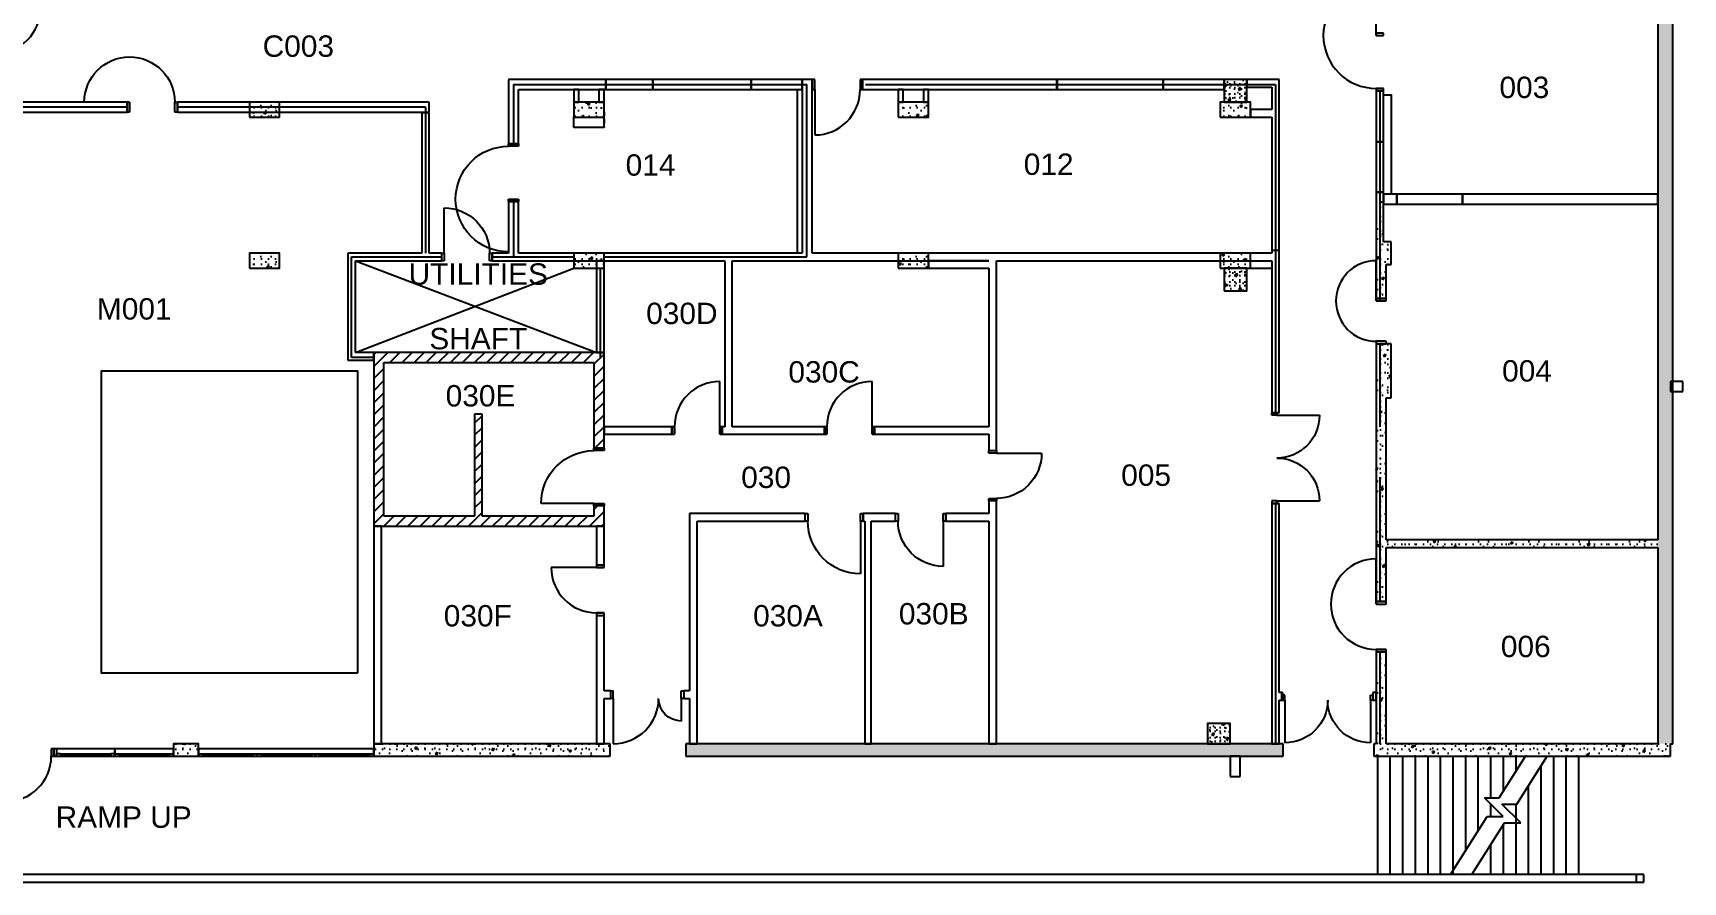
# Model space of a CAD drawing. Header units: inches. Extents: x -627 to 1539, y -487 to 1276.
# Drawn here: x 210 to 1522, y -487 to 188 of the extents above; entities that cross this region are included whole.
import ezdxf

# ---------------------------------------------------------------- set-up
doc = ezdxf.new("R2010")
doc.units = ezdxf.units.IN
doc.header["$MEASUREMENT"] = 0
doc.linetypes.add('HIDDEN', pattern=[5.76, 2.88, -2.88])
for name, color, linetype in [('_EWA 95% DWG', 7, 'Continuous'), ('A-CASEWORK-EXST', 7, 'Continuous'), ('A-DOOR', 4, 'Continuous'), ('A-DOOR-RPLC', 7, 'Continuous'), ('A-GLAZ', 3, 'Continuous'), ('A-PFLR-NOTE', 3, 'Continuous'), ('A-PFLR-STRS', 4, 'Continuous'), ('A-WALL', 5, 'Continuous'), ('A-WALL-JAMB', 6, 'Continuous'), ('A-WALL-PATT', 1, 'Continuous'), ('M-EXIST', 7, 'Continuous'), ('S-COLS', 6, 'Continuous')]:
    doc.layers.add(name, color=color, linetype=linetype)
doc.styles.add('Arial', font='arial.ttf')
doc.linetypes.add('1 HR RATED', pattern='A,0,[1,BI-01.Shx,S=0.091429,R=0,X=0,Y=0],-14.4,0', length=14.4)
doc.linetypes.add('2 HR RATED', pattern='A,0,[2,BI-01.Shx,S=0.091429,R=0,X=0,Y=0],-14.4,0', length=14.4)
pattern_1 = [(45, (0, 0), (-20.8303, 20.8303), [1.84252, -15.16535]), (45, (-4.402, 16.428), (-20.8303, 20.8303), [1.84252, -15.16535]), (105, (0, 0), (28.45473, 7.6244), [1.84252, -15.16535]), (105, (12.026, 12.026), (28.45473, 7.6244), [1.84252, -15.16535]), (165, (1.303, 1.303), (7.6244, 28.45473), [1.84252, -15.16535]), (165, (13.33, 13.33), (7.6244, 28.45473), [1.84252, -15.16535]), (45, (-2.0044, 2.0044), (-4.008794, 4.008794), [0, -5.669291, 0, -8.503937]), (90, (-3e-16, 4.009), (-5.669291, 0), [0, -4.251969, 0, -7.086614])]
pattern_2 = [(45, (0, 0), (-4.81055, 4.81055), [])]
pattern_3 = [(45, (0, 0), (-14.4655, 14.4655), [1.9685, -9.84252]), (45, (-3.057, 11.409), (-14.4655, 14.4655), [1.9685, -9.84252]), (105, (0, 0), (19.76023, 5.29474), [1.9685, -9.84252]), (105, (8.352, 8.352), (19.76023, 5.29474), [1.9685, -9.84252]), (165, (1.392, 1.392), (5.29474, 19.76023), [1.9685, -9.84252]), (165, (9.744, 9.744), (5.29474, 19.76023), [1.9685, -9.84252]), (45, (-1.392, 1.392), (-2.783885, 2.783885), [0, -3.937008, 0, -5.905512]), (90, (-3e-16, 2.784), (-3.937008, 0), [0, -2.952756, 0, -4.92126])]

# ---------------------------------------------------------------- blocks, each defined once
blk = doc.blocks.new('D1 Metal_267')
at = {"color": 0, "linetype": 'ByBlock'}
for p, q in [((-18, 0), (-20, 0)), ((-20, 0), (-20, -8)), ((-18, -8), (-18, 0)), ((20, 0), (18, 0)), ((18, 0), (18, -8)), ((18, 0), (54, 0)), ((20, -8), (20, 0)), ((-20, -8), (-18, -8)), ((18, -8), (20, -8))]:
    blk.add_line(p, q, dxfattribs=at)
blk.add_arc((18, 0), 36, 0, 180, dxfattribs=at)
blk = doc.blocks.new('D1 Metal_78')
at = {"color": 0, "linetype": 'ByBlock'}
for p, q in [((-18, 0), (-20, 0)), ((-20, 0), (-20, -8)), ((-18, -8), (-18, 0)), ((20, 0), (18, 0)), ((18, 0), (18, -8)), ((18, 0), (54, 0)), ((20, -8), (20, 0)), ((-20, -8), (-18, -8)), ((18, -8), (20, -8))]:
    blk.add_line(p, q, dxfattribs=at)
blk.add_arc((18, 0), 36, 0, 180, dxfattribs=at)
blk = doc.blocks.new('D1 Metal_66')
at = {"color": 0, "linetype": 'ByBlock'}
for p, q in [((18, 0), (18, 36)), ((-18, 0), (-20, 0)), ((-20, 0), (-20, -6)), ((-18, -6), (-18, 0)), ((20, 0), (18, 0)), ((18, 0), (18, -6)), ((20, -6), (20, 0)), ((-20, -6), (-18, -6)), ((18, -6), (20, -6))]:
    blk.add_line(p, q, dxfattribs=at)
blk.add_arc((18, 0), 36, 90, 180, dxfattribs=at)
blk = doc.blocks.new('D1 Metal_233')
at = {"color": 0, "linetype": 'ByBlock'}
for p, q in [((18, 0), (18, 36)), ((-18, 0), (-20, 0)), ((-20, 0), (-20, -6)), ((-18, -6), (-18, 0)), ((20, 0), (18, 0)), ((18, 0), (18, -6)), ((20, -6), (20, 0)), ((-20, -6), (-18, -6)), ((18, -6), (20, -6))]:
    blk.add_line(p, q, dxfattribs=at)
blk.add_arc((18, 0), 36, 90, 180, dxfattribs=at)
blk = doc.blocks.new('D2 Metal_185')
at = {"color": 0, "linetype": 'ByBlock'}
for p, q in [((-34, 0), (-34, 34)), ((34, 0), (34, 34)), ((-36, 0), (-34, 0)), ((-36, -4), (-36, 0)), ((-34, 0), (-34, -4)), ((36, 0), (34, 0)), ((34, 0), (34, -4)), ((36, -4), (36, 0)), ((-34, -4), (-36, -4)), ((34, -4), (36, -4))]:
    blk.add_line(p, q, dxfattribs=at)
for centre, start, end in [((-34, 0), 0, 90), ((34, 0), 90, 180)]:
    blk.add_arc(centre, 34, start, end, dxfattribs=at)
blk = doc.blocks.new('D1 Metal_257')
at = {"color": 0, "linetype": 'ByBlock'}
for p, q in [((-21, 0), (-23, 0)), ((-23, 0), (-23, -8)), ((-21, -8), (-21, 0)), ((23, 0), (21, 0)), ((21, 0), (21, -8)), ((21, 0), (63, 0)), ((23, -8), (23, 0)), ((-23, -8), (-21, -8)), ((21, -8), (23, -8))]:
    blk.add_line(p, q, dxfattribs=at)
blk.add_arc((21, 0), 42, 0, 180, dxfattribs=at)
blk = doc.blocks.new('D1 Metal_234')
at = {"color": 0, "linetype": 'ByBlock'}
for p, q in [((18, 0), (18, 36)), ((-18, 0), (-20, 0)), ((-20, 0), (-20, -6)), ((-18, -6), (-18, 0)), ((20, 0), (18, 0)), ((18, 0), (18, -6)), ((20, -6), (20, 0)), ((-20, -6), (-18, -6)), ((18, -6), (20, -6))]:
    blk.add_line(p, q, dxfattribs=at)
blk.add_arc((18, 0), 36, 90, 180, dxfattribs=at)
blk = doc.blocks.new('D1 Metal_210')
at = {"color": 0, "linetype": 'ByBlock'}
for p, q in [((18, 0), (18, 36)), ((-18, 0), (-20, 0)), ((-20, 0), (-20, -6)), ((-18, -6), (-18, 0)), ((20, 0), (18, 0)), ((18, 0), (18, -6)), ((20, -6), (20, 0)), ((-20, -6), (-18, -6)), ((18, -6), (20, -6))]:
    blk.add_line(p, q, dxfattribs=at)
blk.add_arc((18, 0), 36, 90, 180, dxfattribs=at)
blk = doc.blocks.new('D1 Metal_209')
at = {"color": 0, "linetype": 'ByBlock'}
blk.add_line((9, 0), (9, 18), dxfattribs=at)
blk.add_arc((9, 0), 18, 90, 180, dxfattribs=at)
blk = doc.blocks.new('D1 Metal_232')
at = {"color": 0, "linetype": 'ByBlock'}
blk.add_line((18, 0), (18, 36), dxfattribs=at)
blk.add_arc((18, 0), 36, 90, 180, dxfattribs=at)
blk = doc.blocks.new('D1 Metal_243')
at = {"color": 0, "linetype": 'ByBlock'}
for p, q in [((-21, 0), (-23, 0)), ((-23, 0), (-23, -6)), ((-21, -6), (-21, 0)), ((23, 0), (21, 0)), ((21, 0), (21, -6)), ((21, 0), (63, 0)), ((23, -6), (23, 0)), ((-23, -6), (-21, -6)), ((21, -6), (23, -6))]:
    blk.add_line(p, q, dxfattribs=at)
blk.add_arc((21, 0), 42, 0, 180, dxfattribs=at)
blk = doc.blocks.new('D1 Metal_262')
at = {"color": 0, "linetype": 'ByBlock'}
for p, q in [((18, 0), (18, 36)), ((-18, 0), (-20, 0)), ((-20, 0), (-20, -6)), ((-18, -6), (-18, 0)), ((20, 0), (18, 0)), ((18, 0), (18, -6)), ((20, -6), (20, 0)), ((-20, -6), (-18, -6)), ((18, -6), (20, -6))]:
    blk.add_line(p, q, dxfattribs=at)
blk.add_arc((18, 0), 36, 90, 180, dxfattribs=at)
blk = doc.blocks.new('D1 Metal_263')
at = {"color": 0, "linetype": 'ByBlock'}
for p, q in [((21, 0), (21, 42)), ((-21, 0), (-23, 0)), ((-23, 0), (-23, -6)), ((-21, -6), (-21, 0)), ((23, 0), (21, 0)), ((21, 0), (21, -6)), ((23, -6), (23, 0)), ((-23, -6), (-21, -6)), ((21, -6), (23, -6))]:
    blk.add_line(p, q, dxfattribs=at)
blk.add_arc((21, 0), 42, 90, 180, dxfattribs=at)
blk = doc.blocks.new('D1 Metal_280')
at = {"color": 0, "linetype": 'ByBlock'}
for p, q in [((21, 0), (21, 42)), ((-21, 0), (-23, 0)), ((-23, 0), (-23, -8)), ((-21, -8), (-21, 0)), ((23, 0), (21, 0)), ((21, 0), (21, -8)), ((23, -8), (23, 0)), ((-23, -8), (-21, -8)), ((21, -8), (23, -8))]:
    blk.add_line(p, q, dxfattribs=at)
blk.add_arc((21, 0), 42, 90, 180, dxfattribs=at)
blk = doc.blocks.new('D2 Metal_394')
at = {"color": 0, "linetype": 'ByBlock'}
for p, q in [((-34, 0), (-34, 34)), ((34, 0), (34, 34)), ((-36, 0), (-34, 0)), ((-36, -4), (-36, 0)), ((-34, 0), (-34, -4)), ((36, 0), (34, 0)), ((34, 0), (34, -4)), ((36, -4), (36, 0)), ((-34, -4), (-36, -4)), ((34, -4), (36, -4))]:
    blk.add_line(p, q, dxfattribs=at)
for centre, start, end in [((-34, 0), 0, 90), ((34, 0), 90, 180)]:
    blk.add_arc(centre, 34, start, end, dxfattribs=at)
blk = doc.blocks.new('D1 Metal_344')
at = {"color": 0, "linetype": 'ByBlock'}
for p, q in [((18, 0), (18, 36)), ((-18, 0), (-20, 0)), ((-20, 0), (-20, -6)), ((-18, -6), (-18, 0)), ((20, 0), (18, 0)), ((18, 0), (18, -6)), ((20, -6), (20, 0)), ((-20, -6), (-18, -6)), ((18, -6), (20, -6))]:
    blk.add_line(p, q, dxfattribs=at)
blk.add_arc((18, 0), 36, 90, 180, dxfattribs=at)
blk = doc.blocks.new('D1 Metal_346')
at = {"color": 0, "linetype": 'ByBlock'}
for p, q in [((18, 0), (18, 36)), ((-18, 0), (-20, 0)), ((-20, 0), (-20, -8)), ((-18, -8), (-18, 0)), ((20, 0), (18, 0)), ((18, 0), (18, -8)), ((20, -8), (20, 0)), ((-20, -8), (-18, -8)), ((18, -8), (20, -8))]:
    blk.add_line(p, q, dxfattribs=at)
blk.add_arc((18, 0), 36, 90, 180, dxfattribs=at)
blk = doc.blocks.new('D1 Metal_348')
at = {"color": 0, "linetype": 'ByBlock'}
for p, q in [((-16, 0), (-18, 0)), ((-18, 0), (-18, -8)), ((-16, -8), (-16, 0)), ((18, 0), (16, 0)), ((16, 0), (16, -8)), ((16, 0), (48, 0)), ((18, -8), (18, 0)), ((-18, -8), (-16, -8)), ((16, -8), (18, -8))]:
    blk.add_line(p, q, dxfattribs=at)
blk.add_arc((16, 0), 32, 0, 180, dxfattribs=at)

msp = doc.modelspace()

# ---------------------------------------------------------------- hatches: boundary and pattern name
at = {"layer": 'A-WALL-PATT'}
h = msp.add_hatch(dxfattribs=at)
h.set_pattern_fill('LIGHTWEIGHT_CONCRETE', color=256, style=0, pattern_type=2)
h.set_pattern_definition(pattern_1)
h.paths.add_polyline_path([(1501.7, 518.8), (1501.7, -377.2), (1513.7, -377.2), (1513.7, 510.8)], flags=0)
h = msp.add_hatch(dxfattribs=at)
h.set_pattern_fill('STRUCTURAL_CONCRETE', color=256, style=0, pattern_type=2)
h.set_pattern_definition(pattern_3)
h.paths.add_polyline_path([(1156.8, 132.9), (1174.8, 132.9), (1174.8, 150.9), (1156.8, 150.9)], flags=0)
h = msp.add_hatch(dxfattribs=at)
h.set_pattern_fill('LIGHTWEIGHT_CONCRETE', color=256, style=0, pattern_type=2)
h.set_pattern_definition(pattern_1)
h.paths.add_polyline_path([(381.7, 120.8), (405.7, 120.8), (405.7, 132.8), (381.7, 132.8)], flags=0)
h = msp.add_hatch(dxfattribs=at)
h.set_pattern_fill('LIGHTWEIGHT_CONCRETE', color=256, style=0, pattern_type=2)
h.set_pattern_definition(pattern_1)
h.paths.add_polyline_path([(639.7, 120.8), (663.7, 120.8), (663.7, 132.8), (639.7, 132.8)], flags=0)
h = msp.add_hatch(dxfattribs=at)
h.set_pattern_fill('LIGHTWEIGHT_CONCRETE', color=256, style=0, pattern_type=2)
h.set_pattern_definition(pattern_1)
h.paths.add_polyline_path([(897.7, 120.8), (921.7, 120.8), (921.7, 132.8), (897.7, 132.8)], flags=0)
h = msp.add_hatch(dxfattribs=at)
h.set_pattern_fill('LIGHTWEIGHT_CONCRETE', color=256, style=0, pattern_type=2)
h.set_pattern_definition(pattern_1)
h.paths.add_polyline_path([(1153.8, 120.9), (1177.8, 120.9), (1177.8, 132.9), (1153.8, 132.9)], flags=0)
h = msp.add_hatch(dxfattribs=at)
h.set_pattern_fill('LIGHTWEIGHT_CONCRETE', color=256, style=0, pattern_type=2)
h.set_pattern_definition(pattern_1)
h.paths.add_polyline_path([(1277.7, 53.9), (1277.7, 21.9), (1283.7, 21.9), (1283.7, 53.9)], flags=0)
h = msp.add_hatch(dxfattribs=at)
h.set_pattern_fill('LIGHTWEIGHT_CONCRETE', color=256, style=0, pattern_type=2)
h.set_pattern_definition(pattern_1)
h.paths.add_polyline_path([(1277.7, 21.9), (1277.7, 3.9), (1289.7, 3.9), (1289.7, 21.9)], flags=0)
h = msp.add_hatch(dxfattribs=at)
h.set_pattern_fill('LIGHTWEIGHT_CONCRETE', color=256, style=0, pattern_type=2)
h.set_pattern_definition(pattern_1)
h.paths.add_polyline_path([(381.7, 0.8), (405.7, 0.8), (405.7, 12.8), (381.7, 12.8)], flags=0)
h = msp.add_hatch(dxfattribs=at)
h.set_pattern_fill('LIGHTWEIGHT_CONCRETE', color=256, style=0, pattern_type=2)
h.set_pattern_definition(pattern_1)
h.paths.add_polyline_path([(639.7, 0.8), (663.7, 0.8), (663.7, 12.8), (639.7, 12.8)], flags=0)
h = msp.add_hatch(dxfattribs=at)
h.set_pattern_fill('LIGHTWEIGHT_CONCRETE', color=256, style=0, pattern_type=2)
h.set_pattern_definition(pattern_1)
h.paths.add_polyline_path([(897.7, 0.8), (921.7, 0.8), (921.7, 12.8), (897.7, 12.8)], flags=0)
h = msp.add_hatch(dxfattribs=at)
h.set_pattern_fill('LIGHTWEIGHT_CONCRETE', color=256, style=0, pattern_type=2)
h.set_pattern_definition(pattern_1)
h.paths.add_polyline_path([(1153.8, 0.9), (1177.8, 0.9), (1177.8, 12.9), (1153.8, 12.9)], flags=0)
h = msp.add_hatch(dxfattribs=at)
h.set_pattern_fill('STRUCTURAL_CONCRETE', color=256, style=0, pattern_type=2)
h.set_pattern_definition(pattern_3)
h.paths.add_polyline_path([(1156.8, -17.1), (1174.8, -17.1), (1174.8, 0.9), (1156.8, 0.9)], flags=0)
h = msp.add_hatch(dxfattribs=at)
h.set_pattern_fill('LIGHTWEIGHT_CONCRETE', color=256, style=0, pattern_type=2)
h.set_pattern_definition(pattern_1)
h.paths.add_polyline_path([(1277.7, 3.9), (1277.7, -23.2), (1285.7, -23.2), (1285.7, 3.9)], flags=0)
h = msp.add_hatch(dxfattribs=at)
h.set_pattern_fill('LIGHTWEIGHT_CONCRETE', color=256, style=0, pattern_type=2)
h.set_pattern_definition(pattern_1)
h.paths.add_polyline_path([(1277.7, -59.2), (1277.7, -84.1), (1289.7, -84.1), (1289.7, -59.2)], flags=0)
h = msp.add_hatch(dxfattribs=at)
h.set_pattern_fill('MASONRY_BLOCK', color=256, style=0, pattern_type=2)
h.set_pattern_definition(pattern_2)
h.paths.add_polyline_path([(488.7, -196.2), (488.7, -74.2), (480.7, -66.2), (480.7, -204.2)], flags=0)
h = msp.add_hatch(dxfattribs=at)
h.set_pattern_fill('MASONRY_BLOCK', color=256, style=0, pattern_type=2)
h.set_pattern_definition(pattern_2)
h.paths.add_polyline_path([(488.7, -74.2), (655.7, -74.2), (663.7, -66.2), (480.7, -66.2)], flags=0)
h = msp.add_hatch(dxfattribs=at)
h.set_pattern_fill('MASONRY_BLOCK', color=256, style=0, pattern_type=2)
h.set_pattern_definition(pattern_2)
h.paths.add_polyline_path([(655.7, -142.2), (663.7, -142.2), (663.7, -66.2), (655.7, -74.2)], flags=0)
h = msp.add_hatch(dxfattribs=at)
h.set_pattern_fill('LIGHTWEIGHT_CONCRETE', color=256, style=0, pattern_type=2)
h.set_pattern_definition(pattern_1)
h.paths.add_polyline_path([(1277.7, -84.1), (1277.7, -102.1), (1289.7, -102.1), (1289.7, -84.1)], flags=0)
h = msp.add_hatch(dxfattribs=at)
h.set_pattern_fill('LIGHTWEIGHT_CONCRETE', color=256, style=0, pattern_type=2)
h.set_pattern_definition(pattern_1)
h.paths.add_polyline_path([(1277.7, -102.1), (1277.7, -163.2), (1285.7, -163.2), (1285.7, -102.1)], flags=0)
h = msp.add_hatch(dxfattribs=at)
h.set_pattern_fill('MASONRY_BLOCK', color=256, style=0, pattern_type=2)
h.set_pattern_definition(pattern_2)
h.paths.add_polyline_path([(566.7, -196.2), (566.7, -115.2), (560.7, -115.2), (560.7, -196.2)], flags=0)
h = msp.add_hatch(dxfattribs=at)
h.set_pattern_fill('LIGHTWEIGHT_CONCRETE', color=256, style=0, pattern_type=2)
h.set_pattern_definition(pattern_1)
h.paths.add_polyline_path([(1277.7, -163.2), (1277.7, -264.2), (1285.7, -264.2), (1285.7, -163.2)], flags=0)
h = msp.add_hatch(dxfattribs=at)
h.set_pattern_fill('MASONRY_BLOCK', color=256, style=0, pattern_type=2)
h.set_pattern_definition(pattern_2)
h.paths.add_polyline_path([(655.7, -196.2), (488.7, -196.2), (480.7, -204.2), (663.7, -204.2)], flags=0)
h = msp.add_hatch(dxfattribs=at)
h.set_pattern_fill('MASONRY_BLOCK', color=256, style=0, pattern_type=2)
h.set_pattern_definition(pattern_2)
h.paths.add_polyline_path([(655.7, -196.2), (663.7, -204.2), (663.7, -188.2), (655.7, -188.2)], flags=0)
h = msp.add_hatch(dxfattribs=at)
h.set_pattern_fill('LIGHTWEIGHT_CONCRETE', color=256, style=0, pattern_type=2)
h.set_pattern_definition(pattern_1)
h.paths.add_polyline_path([(1285.7, -221.2), (1501.7, -221.2), (1501.7, -215.2), (1285.7, -215.2)], flags=0)
h = msp.add_hatch(dxfattribs=at)
h.set_pattern_fill('LIGHTWEIGHT_CONCRETE', color=256, style=0, pattern_type=2)
h.set_pattern_definition(pattern_1)
h.paths.add_polyline_path([(1277.7, -304.2), (1277.7, -377.2), (1285.7, -377.2), (1285.7, -304.2)], flags=0)
h = msp.add_hatch(dxfattribs=at)
h.set_pattern_fill('STRUCTURAL_CONCRETE', color=256, style=0, pattern_type=2)
h.set_pattern_definition(pattern_3)
h.paths.add_polyline_path([(1143.7, -377.2), (1161.7, -377.2), (1161.7, -361.2), (1143.7, -361.2)], flags=0)
h = msp.add_hatch(dxfattribs=at)
h.set_pattern_fill('LIGHTWEIGHT_CONCRETE', color=256, style=0, pattern_type=2)
h.set_pattern_definition(pattern_1)
h.paths.add_polyline_path([(321.2, -387.2), (341.2, -387.2), (341.2, -377.2), (321.2, -377.2)], flags=0)
h = msp.add_hatch(dxfattribs=at)
h.set_pattern_fill('LIGHTWEIGHT_CONCRETE', color=256, style=0, pattern_type=2)
h.set_pattern_definition(pattern_1)
h.paths.add_polyline_path([(668.7, -377.2), (480.7, -377.2), (480.7, -387.2), (668.7, -387.2)], flags=0)
h = msp.add_hatch(dxfattribs=at)
h.set_pattern_fill('LIGHTWEIGHT_CONCRETE', color=256, style=0, pattern_type=2)
h.set_pattern_definition(pattern_1)
h.paths.add_polyline_path([(728.7, -387.2), (1203.7, -387.2), (1203.7, -377.2), (728.7, -377.2)], flags=0)
h = msp.add_hatch(dxfattribs=at)
h.set_pattern_fill('LIGHTWEIGHT_CONCRETE', color=256, style=0, pattern_type=2)
h.set_pattern_definition(pattern_1)
h.paths.add_polyline_path([(1511.7, -377.2), (1275.9, -377.2), (1275.9, -387.2), (1511.7, -387.2)], flags=0)

# ---------------------------------------------------------------- linework, layer by layer
at = {"linetype": 'Continuous'}
for p, q in [((321.2, -385.2), (321.2, -387.2)), ((341.2, -387.2), (341.2, -385.2))]:
    msp.add_line(p, q, dxfattribs=at)
at = {"layer": '_EWA 95% DWG', "linetype": 'HIDDEN'}
msp.add_line((663.7, 124.8), (663.7, 112.8), dxfattribs=at)
at = {"layer": 'A-CASEWORK-EXST', "linetype": 'Continuous'}
for p, q in [((669.1, -335.2), (671.1, -335.2)), ((671.1, -341.2), (669.1, -341.2)), ((671.1, -341.1), (671.1, -335.2)), ((725.1, -341.2), (725.1, -335.2)), ((725.1, -335.2), (727.1, -335.2)), ((727.1, -341.2), (725.1, -341.2))]:
    msp.add_line(p, q, dxfattribs=at)
at = {"layer": 'A-DOOR-RPLC', "linetype": 'Continuous'}
for p, q in [((324.4, 124.8), (324.4, 132.8)), ((574.7, 6.8), (574.7, 12.8)), ((1277.7, -304.2), (1285.7, -304.2))]:
    msp.add_line(p, q, dxfattribs=at)
at = {"layer": 'A-GLAZ', "linetype": 'Continuous'}
for p, q in [((231.5, -385.2), (271.5, -385.2)), ((231.5, -386.2), (271.5, -386.2)), ((271.5, -387.2), (231.5, -387.2)), ((278, -385.2), (318, -385.2)), ((278, -386.2), (318, -386.2)), ((318, -387.2), (278, -387.2)), ((344.5, -385.2), (384.5, -385.2)), ((344.5, -386.2), (384.5, -386.2)), ((384.5, -387.2), (344.5, -387.2)), ((391, -385.2), (431, -385.2)), ((391, -386.2), (431, -386.2)), ((431, -387.2), (391, -387.2)), ((437.2, -385.2), (477.2, -385.2)), ((437.2, -386.2), (477.2, -386.2)), ((477.2, -387.2), (437.2, -387.2))]:
    msp.add_line(p, q, dxfattribs=at)
at = {"layer": 'A-PFLR-STRS', "linetype": 'Continuous'}
for p, q in [((1278.7, -387.2), (1278.7, -481.2)), ((1288.7, -387.2), (1288.7, -481.2)), ((1298.7, -387.2), (1298.7, -481.2)), ((1308.7, -387.2), (1308.7, -481.2)), ((1318.7, -387.2), (1318.7, -481.2)), ((1328.7, -387.2), (1328.7, -481.2)), ((1338.7, -387.2), (1338.7, -481.2)), ((1348.7, -387.2), (1348.7, -462.4)), ((1358.7, -387.2), (1358.7, -446.7)), ((1368.7, -387.2), (1368.7, -420.2)), ((1375.6, -420.2), (1396.6, -387.2)), ((1378.7, -387.2), (1378.7, -415.2)), ((1388.7, -387.2), (1388.7, -399.5)), ((1389.5, -425.2), (1413.7, -387.2)), ((1418.7, -387.2), (1418.7, -481.2)), ((1428.7, -387.2), (1428.7, -481.2)), ((1438.7, -387.2), (1438.7, -481.2)), ((1408.7, -394.9), (1408.7, -481.2)), ((1398.7, -410.6), (1398.7, -481.2)), ((1378.8, -435.2), (1363.8, -420.2)), ((1363.8, -420.2), (1375.6, -420.2)), ((1368.7, -425.2), (1368.7, -435.2)), ((1392.7, -440.2), (1377.7, -425.2)), ((1377.7, -425.2), (1389.5, -425.2)), ((1388.7, -425.2), (1388.7, -481.2)), ((1336.8, -481.2), (1366, -435.2)), ((1353.8, -481.2), (1379.9, -440.2)), ((1366, -435.2), (1378.8, -435.2)), ((1378.7, -442), (1378.7, -481.2)), ((1379.9, -440.2), (1392.7, -440.2)), ((1368.7, -457.7), (1368.7, -481.2))]:
    msp.add_line(p, q, dxfattribs=at)
at = {"layer": 'A-WALL', "linetype": 'Continuous'}
for p, q in [((1501.7, 518.8), (1501.7, -215.2)), ((1513.7, -377.2), (1513.7, 510.8)), ((1283.7, 187.8), (1277.7, 187.8)), ((665.1, 150.8), (587.7, 150.8)), ((587.7, 150.8), (587.7, 99.8)), ((702.4, 150.8), (665.1, 150.8)), ((665.1, 150.8), (665.1, 142.8)), ((665.1, 142.8), (665.1, 150.8)), ((702.4, 142.8), (702.4, 150.8)), ((780.7, 150.8), (702.4, 150.8)), ((702.4, 150.8), (702.4, 142.8)), ((821.3, 150.8), (780.7, 150.8)), ((780.7, 150.8), (780.7, 142.8)), ((780.7, 142.8), (780.7, 150.8)), ((821.3, 142.8), (821.3, 150.8)), ((821.3, 150.8), (821.3, 12.8)), ((829.3, 150.8), (821.3, 150.8)), ((829.3, 12.8), (829.3, 150.8)), ((829.3, 150.8), (829.3, 142.8)), ((869.3, 142.8), (869.3, 150.8)), ((1023.9, 150.8), (869.3, 150.8)), ((869.3, 150.8), (869.3, 142.8)), ((1023.9, 142.8), (1023.9, 150.8)), ((1108.4, 150.8), (1024.1, 150.8)), ((1024.1, 150.8), (1024.1, 142.8)), ((1156.8, 150.9), (1108.4, 150.8)), ((1108.4, 150.8), (1108.4, 142.8)), ((1108.4, 142.8), (1108.4, 150.8)), ((1156.8, 142.9), (1156.8, 150.9)), ((1200.7, 150.8), (1174.8, 150.8)), ((1174.8, 150.8), (1174.8, 144.8)), ((1174.8, 144.8), (1194.7, 144.8)), ((1194.7, 144.8), (1194.7, 126.9)), ((1200.7, 144.8), (1200.7, 150.8)), ((1200.7, 12.8), (1200.7, 144.8)), ((284.4, 132.8), (9.7, 132.8)), ((284.4, 132.8), (284.4, 124.8)), ((324.4, 132.8), (324.4, 124.8)), ((524.7, 132.8), (324.4, 132.8)), ((524.7, 124.8), (524.7, 132.8)), ((595.7, 142.8), (665.1, 142.8)), ((595.7, 99.8), (595.7, 142.8)), ((643.7, 142.8), (639.7, 142.8)), ((639.7, 142.8), (639.7, 132.8)), ((639.7, 132.8), (643.7, 132.8)), ((643.7, 132.8), (643.7, 142.8)), ((663.7, 142.8), (659.7, 142.8)), ((659.7, 142.8), (659.7, 132.8)), ((659.7, 132.8), (663.7, 132.8)), ((663.7, 132.8), (663.7, 142.8)), ((665.1, 142.8), (702.4, 142.8)), ((702.4, 142.8), (780.7, 142.8)), ((780.7, 142.8), (821.3, 142.8)), ((817.3, 142.8), (817.3, 12.8)), ((869.3, 142.8), (1023.9, 142.8)), ((901.7, 142.8), (897.7, 142.8)), ((897.7, 142.8), (897.7, 132.8)), ((897.7, 132.8), (901.7, 132.8)), ((901.7, 132.8), (901.7, 142.8)), ((921.7, 142.8), (917.7, 142.8)), ((917.7, 142.8), (917.7, 132.8)), ((917.7, 132.8), (921.7, 132.8)), ((921.7, 132.8), (921.7, 142.8)), ((1024.1, 142.8), (1108.4, 142.8)), ((1108.4, 142.8), (1156.8, 142.9)), ((1277.7, 141.8), (1283.7, 141.8)), ((1277.7, 141.8), (1277.7, 101.3)), ((1283.7, 141.8), (1277.7, 141.8)), ((1283.7, 101.3), (1283.7, 141.8)), ((9.7, 124.8), (284.4, 124.8)), ((324.4, 124.8), (524.7, 124.8)), ((518.7, 124.4), (518.7, 12.8)), ((524.7, 124.4), (518.7, 124.4)), ((524.7, 12.8), (524.7, 124.4)), ((639.7, 112.8), (639.7, 121.2)), ((663.7, 112.8), (663.7, 120.8)), ((1194.7, 126.9), (1177.8, 126.9)), ((1177.8, 126.9), (1177.8, 120.9)), ((1177.8, 120.9), (1194.7, 120.9)), ((1194.7, 120.9), (1194.7, 12.8)), ((663.7, 112.8), (639.7, 112.8)), ((587.7, 99.8), (595.7, 99.8)), ((595.7, 99.8), (587.7, 99.8)), ((1277.7, 101.3), (1283.7, 101.3)), ((1283.7, 101.3), (1277.7, 101.3)), ((1277.7, 101.3), (1277.7, 61.3)), ((1283.7, 61.3), (1283.7, 101.3)), ((595.7, 53.8), (587.7, 53.8)), ((587.7, 53.8), (587.7, 12.8)), ((587.7, 53.8), (595.7, 53.8)), ((595.7, 12.8), (595.7, 53.8)), ((1277.7, 61.3), (1277.7, 53.9)), ((1283.7, 61.3), (1277.7, 61.3)), ((1277.7, 61.3), (1283.7, 61.3)), ((1277.7, 53.9), (1277.7, 21.9)), ((1283.7, 53.9), (1283.7, 61.3)), ((1294.3, 59.8), (1283.7, 59.8)), ((1283.7, 59.8), (1283.7, 51.8)), ((1283.7, 21.9), (1283.7, 53.9)), ((1294.3, 51.8), (1294.3, 59.8)), ((1346.3, 59.8), (1294.3, 59.8)), ((1294.3, 59.8), (1294.3, 51.8)), ((1501.7, 59.8), (1346.3, 59.8)), ((1346.3, 59.8), (1346.3, 51.8)), ((1346.3, 51.8), (1346.3, 59.8)), ((1501.7, 51.8), (1501.7, 59.8)), ((1283.7, 51.8), (1294.3, 51.8)), ((1294.3, 51.8), (1346.3, 51.8)), ((1346.3, 51.8), (1501.7, 51.8)), ((1200.7, 14.8), (1194.7, 14.8)), ((1194.7, 14.8), (1194.7, 12.8)), ((1200.7, -114.1), (1200.7, 14.8)), ((1277.7, 21.9), (1277.7, 3.9)), ((1289.7, 21.9), (1283.7, 21.9)), ((1289.7, 3.9), (1289.7, 21.9)), ((460, 12.8), (460, -72.2)), ((518.7, 12.8), (460, 12.8)), ((466, -66.2), (466, 6.8)), ((466, 6.8), (534.7, 6.8)), ((466, 6.8), (657.7, -66.2)), ((466, -66.2), (639.7, 0.8)), ((534.7, 12.8), (524.7, 12.8)), ((534.7, 6.8), (534.7, 12.8)), ((587.7, 12.8), (574.7, 12.8)), ((574.7, 12.8), (574.7, 6.8)), ((574.7, 6.8), (663.7, 6.8)), ((663.7, 12.8), (595.7, 12.8)), ((657.7, 6.8), (657.7, -66.2)), ((663.7, 6.8), (657.7, 6.8)), ((821.3, 12.8), (663.7, 12.8)), ((663.7, 6.8), (759.7, 6.8)), ((663.7, -66.2), (663.7, 6.8)), ((759.7, 6.8), (759.7, -125.2)), ((765.7, -125.2), (765.7, 6.8)), ((765.7, 6.8), (969.7, 6.8)), ((1194.7, 12.8), (829.3, 12.8)), ((969.7, 6.8), (921.7, 6.8)), ((921.7, 6.8), (921.7, 0.8)), ((921.7, 0.8), (969.7, 0.8)), ((969.7, 0.8), (969.7, -125.2)), ((975.7, -144.2), (975.7, 6.8)), ((975.7, 6.8), (1194.7, 6.8)), ((1177.8, 0.9), (1194.7, 0.9)), ((1194.7, 6.8), (1194.7, -114.1)), ((1277.7, 3.9), (1277.7, -23.2)), ((1285.7, 3.9), (1289.7, 3.9)), ((1285.7, -23.2), (1285.7, 3.9)), ((1277.7, -23.2), (1285.7, -23.2)), ((1285.7, -23.2), (1277.7, -23.2)), ((1277.7, -59.2), (1277.7, -84.1)), ((1289.7, -59.2), (1277.7, -59.2)), ((1277.7, -59.2), (1285.7, -59.2)), ((1289.7, -84.1), (1289.7, -59.2)), ((460, -72.2), (480.7, -72.2)), ((480.7, -66.2), (466, -66.2)), ((480.7, -72.2), (480.7, -66.2)), ((480.7, -66.2), (480.7, -204.2)), ((663.7, -66.2), (480.7, -66.2)), ((488.7, -196.2), (488.7, -74.2)), ((488.7, -74.2), (655.7, -74.2)), ((655.7, -74.2), (655.7, -142.2)), ((657.7, -66.2), (663.7, -66.2)), ((663.7, -142.2), (663.7, -66.2)), ((1277.7, -84.1), (1277.7, -102.1)), ((1289.7, -102.1), (1289.7, -84.1)), ((1511.7, -89.2), (1511.7, -97.2)), ((1521.7, -89.2), (1511.7, -89.2)), ((1521.7, -97.2), (1521.7, -89.2)), ((1277.7, -102.1), (1277.7, -163.2)), ((1285.7, -102.1), (1289.7, -102.1)), ((1285.7, -163.2), (1285.7, -102.1)), ((1511.7, -97.2), (1521.7, -97.2)), ((566.7, -115.2), (560.7, -115.2)), ((560.7, -115.2), (560.7, -196.2)), ((566.7, -196.2), (566.7, -115.2)), ((1194.7, -114.1), (1200.7, -114.1)), ((1200.7, -114.1), (1194.7, -114.1)), ((717.7, -125.2), (663.7, -125.2)), ((663.7, -125.2), (663.7, -131.2)), ((663.7, -131.2), (717.7, -131.2)), ((717.7, -131.2), (717.7, -125.2)), ((719.7, -126.2), (719.7, -131.2)), ((755.7, -131.2), (755.7, -126.2)), ((759.7, -125.2), (757.6, -125.2)), ((757.6, -125.2), (757.6, -131.2)), ((757.6, -131.2), (838.9, -131.2)), ((838.9, -125.2), (765.7, -125.2)), ((838.9, -131.2), (838.9, -125.2)), ((840.9, -126.2), (840.9, -131.2)), ((876.9, -131.2), (876.9, -126.2)), ((969.7, -125.2), (878.9, -125.2)), ((878.9, -125.2), (878.9, -131.2)), ((878.9, -131.2), (969.7, -131.2)), ((969.7, -131.2), (969.7, -144.2)), ((663.7, -142.2), (655.7, -142.2)), ((1277.7, -163.2), (1277.7, -264.2)), ((1285.7, -215.2), (1285.7, -163.2)), ((560.7, -196.2), (488.7, -196.2)), ((655.7, -196.2), (566.7, -196.2)), ((663.7, -188.2), (655.7, -188.2)), ((655.7, -188.2), (655.7, -196.2)), ((663.7, -204.2), (663.7, -188.2)), ((731.7, -194.2), (731.7, -335.2)), ((737.7, -194.2), (731.7, -194.2)), ((823.7, -194.2), (737.7, -194.2)), ((823.7, -200.2), (823.7, -194.2)), ((869.7, -200.2), (869.7, -194.2)), ((895.5, -194.2), (869.7, -194.2)), ((895.5, -200.2), (895.5, -194.2)), ((935.5, -200.2), (935.5, -194.2)), ((969.7, -194.2), (935.5, -194.2)), ((969.7, -184.2), (969.7, -194.2)), ((975.7, -184.2), (974.7, -184.2)), ((975.7, -377.2), (975.7, -184.2)), ((1200.7, -186.1), (1194.7, -186.1)), ((1194.7, -186.1), (1194.7, -377.2)), ((1194.7, -186.1), (1200.7, -186.1)), ((1200.7, -336.5), (1200.7, -186.1)), ((480.7, -204.2), (480.7, -377.2)), ((486.7, -204.2), (480.7, -204.2)), ((480.7, -204.2), (663.7, -204.2)), ((486.7, -377.2), (486.7, -204.2)), ((657.7, -204.2), (657.7, -237.2)), ((663.7, -204.2), (657.7, -204.2)), ((663.7, -237.2), (663.7, -204.2)), ((737.7, -377.2), (737.7, -200.2)), ((737.7, -200.2), (823.7, -200.2)), ((869.7, -200.2), (871.2, -200.2)), ((871.2, -200.2), (871.2, -377.2)), ((876.2, -377.2), (876.2, -200.2)), ((876.2, -200.2), (895.5, -200.2)), ((935.5, -200.2), (969.7, -200.2)), ((969.7, -200.2), (969.7, -377.2)), ((1501.7, -215.2), (1285.7, -215.2)), ((1285.7, -264.2), (1285.7, -221.2)), ((1285.7, -221.2), (1501.7, -221.2)), ((1501.7, -221.2), (1501.7, -377.2)), ((663.7, -237.2), (657.7, -237.2)), ((657.7, -237.2), (663.7, -237.2)), ((657.7, -273.2), (663.7, -273.2)), ((657.7, -273.2), (657.7, -377.2)), ((663.7, -273.2), (657.7, -273.2)), ((663.7, -335.2), (663.7, -273.2)), ((1277.7, -264.2), (1285.7, -264.2)), ((1277.7, -304.2), (1277.7, -377.2)), ((1285.7, -304.2), (1277.7, -304.2)), ((1285.7, -377.2), (1285.7, -304.2)), ((669.1, -335.2), (663.7, -335.2)), ((663.7, -341.2), (669.1, -341.2)), ((663.7, -377.2), (663.7, -341.2)), ((669.1, -341.2), (669.1, -335.2)), ((669.1, -335.2), (671.1, -335.2)), ((671.1, -341.2), (669.1, -341.2)), ((671.1, -341.1), (671.1, -335.2)), ((725.1, -341.2), (725.1, -335.2)), ((725.1, -335.2), (727.1, -335.2)), ((727.1, -341.2), (725.1, -341.2)), ((727.1, -335.2), (727.1, -341.2)), ((731.7, -335.2), (727.1, -335.2)), ((727.1, -341.2), (731.7, -341.2)), ((731.7, -341.2), (731.7, -377.2)), ((1203.2, -336.5), (1200.7, -336.5)), ((1202.7, -336.5), (1200.7, -336.5)), ((1202.7, -342.5), (1202.7, -336.5)), ((1203.2, -336.5), (1203.2, -342.5)), ((1275.2, -336.5), (1275.2, -342.5)), ((1277.7, -336.5), (1275.2, -336.5)), ((1277.7, -336.5), (1275.2, -336.5)), ((1275.2, -336.5), (1275.2, -342.5)), ((1277.7, -342.5), (1277.7, -336.5)), ((1277.7, -342.5), (1277.7, -336.5)), ((1200.7, -342.5), (1203.2, -342.5)), ((1200.7, -342.5), (1202.7, -342.5)), ((1200.7, -377.2), (1200.7, -342.5)), ((1275.2, -342.5), (1277.7, -342.5)), ((1275.2, -342.5), (1277.7, -342.5)), ((480.7, -377.2), (486.7, -377.2)), ((668.7, -377.2), (480.7, -377.2)), ((480.7, -377.2), (480.7, -387.2)), ((657.7, -377.2), (663.7, -377.2)), ((668.7, -387.2), (668.7, -377.2)), ((1203.7, -377.2), (728.7, -377.2)), ((728.7, -377.2), (728.7, -387.2)), ((731.7, -377.2), (737.7, -377.2)), ((871.2, -377.2), (876.2, -377.2)), ((969.7, -377.2), (975.7, -377.2)), ((1194.7, -377.2), (1200.7, -377.2)), ((1203.7, -387.2), (1203.7, -377.2)), ((1277.7, -377.2), (1275.9, -377.2)), ((1275.9, -377.2), (1275.9, -387.2)), ((1501.7, -377.2), (1285.7, -377.2)), ((1511.7, -387.2), (1511.7, -377.2)), ((1511.7, -377.2), (1513.7, -377.2)), ((226.1, -381.2), (226.1, -387.2)), ((228.2, -381.2), (226.1, -381.2)), ((226.1, -387.2), (228.2, -387.2)), ((228.2, -381.2), (228.2, -387.2)), ((274.7, -381.2), (228.2, -381.2)), ((228.2, -387.2), (274.7, -387.2)), ((274.7, -387.2), (274.7, -381.2)), ((274.7, -381.2), (274.7, -387.2)), ((321.2, -381.2), (274.7, -381.2)), ((274.7, -387.2), (321.2, -387.2)), ((321.2, -387.2), (321.2, -381.2)), ((341.2, -381.2), (341.2, -387.2)), ((387.7, -381.2), (341.2, -381.2)), ((341.2, -387.2), (387.7, -387.2)), ((434.2, -381.2), (387.7, -381.2)), ((387.7, -387.2), (434.2, -387.2)), ((480.5, -381.2), (434, -381.2)), ((434, -387.2), (480.5, -387.2)), ((480.5, -381.2), (480.5, -387.2)), ((480.7, -381.2), (480.5, -381.2)), ((480.5, -387.2), (480.7, -387.2)), ((480.7, -387.2), (480.7, -381.2)), ((480.7, -387.2), (668.7, -387.2)), ((728.7, -387.2), (1203.7, -387.2)), ((1161.7, -387.2), (1161.7, -403.2)), ((1169.7, -387.2), (1161.7, -387.2)), ((1169.7, -403.2), (1169.7, -387.2)), ((1275.9, -387.2), (1511.7, -387.2)), ((1161.7, -403.2), (1169.7, -403.2)), ((1484.7, -481.2), (-382.3, -481.2)), ((1490.7, -481.2), (-382.3, -481.2)), ((1484.7, -487.2), (1484.7, -481.2)), ((1490.7, -487.2), (1490.7, -481.2)), ((-382.3, -487.2), (1490.7, -487.2)), ((-382.3, -487.2), (1484.7, -487.2))]:
    msp.add_line(p, q, dxfattribs=at)
at = {"layer": 'A-WALL'}
msp.add_line((434, -385.2), (434.2, -385.2), dxfattribs=at)
at = {"layer": 'A-WALL', "linetype": 'Continuous'}
msp.add_lwpolyline([(1283.7, 138.8), (1289.7, 138.8), (1289.7, 59.8)], dxfattribs=at)
at = {"layer": 'A-WALL-JAMB', "linetype": 'Continuous'}
for p, q in [((228.2, -387.2), (228.2, -385.2)), ((231.5, -385.2), (231.5, -387.2)), ((271.5, -385.2), (271.5, -387.2)), ((274.7, -385.2), (274.7, -387.2)), ((274.7, -387.2), (274.7, -385.2)), ((278, -385.2), (278, -387.2)), ((318, -385.2), (318, -387.2)), ((344.5, -385.2), (344.5, -387.2)), ((384.5, -385.2), (384.5, -387.2)), ((387.7, -385.2), (387.7, -387.2)), ((387.7, -387.2), (387.7, -385.2)), ((391, -385.2), (391, -387.2)), ((431, -385.2), (431, -387.2)), ((434, -387.2), (434, -385.2)), ((434.2, -385.2), (434.2, -387.2)), ((437.2, -385.2), (437.2, -387.2)), ((477.2, -385.2), (477.2, -387.2)), ((480.5, -385.2), (480.5, -387.2))]:
    msp.add_line(p, q, dxfattribs=at)
at = {"layer": 'A-WALL-JAMB'}
for p, q in [((231.5, -385.2), (228.2, -385.2)), ((228.2, -387.2), (231.5, -387.2)), ((274.7, -385.2), (271.5, -385.2)), ((271.5, -387.2), (274.7, -387.2)), ((274.7, -385.2), (278, -385.2)), ((274.7, -387.2), (278, -387.2)), ((318, -385.2), (321.2, -385.2)), ((318, -387.2), (321.2, -387.2)), ((341.2, -385.2), (344.5, -385.2)), ((341.2, -387.2), (344.5, -387.2)), ((384.5, -385.2), (387.7, -385.2)), ((384.5, -387.2), (387.7, -387.2)), ((387.7, -385.2), (391, -385.2)), ((387.7, -387.2), (391, -387.2)), ((431, -385.2), (434, -385.2)), ((431, -387.2), (434, -387.2)), ((434.2, -385.2), (437.2, -385.2)), ((434.2, -387.2), (437.2, -387.2)), ((477.2, -385.2), (480.5, -385.2)), ((477.2, -387.2), (480.5, -387.2))]:
    msp.add_line(p, q, dxfattribs=at)
at = {"layer": 'A-WALL-PATT', "linetype": '1 HR RATED'}
for p, q in [((591.7, 146.8), (591.7, 99.8)), ((591.7, 146.8), (825.1, 146.8)), ((825.1, 9.8), (825.1, 146.8)), ((871.7, 146.8), (1197.7, 146.8)), ((1197.7, 146.8), (1197.7, -114.1)), ((1280.7, 141.8), (1280.7, -25.2)), ((284.4, 128.8), (147.8, 128.8)), ((521.7, 128.8), (324.4, 128.8)), ((521.7, 128.8), (521.7, 12.8)), ((591.7, 53.8), (591.7, 9.8)), ((663.7, 9.8), (825.1, 9.8)), ((1280.7, -59.2), (1280.7, -125.2)), ((1280.7, -165.2), (1280.7, -264.2)), ((1197.7, -186.1), (1197.7, -377.2)), ((1280.7, -304.2), (1280.7, -377.2))]:
    msp.add_line(p, q, dxfattribs=at)
at = {"layer": 'A-WALL-PATT', "linetype": '2 HR RATED'}
for p, q in [((463, 9.8), (534.7, 9.8)), ((463, -70.2), (463, 9.8)), ((574.7, 9.8), (639.7, 9.8)), ((660.7, 0.8), (660.7, -70.2)), ((480.7, -70.2), (463, -70.2))]:
    msp.add_line(p, q, dxfattribs=at)
at = {"layer": 'M-EXIST', "linetype": 'Continuous'}
msp.add_lwpolyline([(467.8, -320.9), (467.8, -80.9), (263.8, -80.9), (263.8, -320.9)], close=True, dxfattribs=at)
at = {"layer": 'S-COLS', "linetype": 'Continuous'}
for points in [[(1156.8, 132.9), (1174.8, 132.9), (1174.8, 150.9), (1156.8, 150.9)], [(381.7, 120.8), (405.7, 120.8), (405.7, 132.8), (381.7, 132.8)], [(639.7, 120.8), (663.7, 120.8), (663.7, 132.8), (639.7, 132.8)], [(897.7, 120.8), (921.7, 120.8), (921.7, 132.8), (897.7, 132.8)], [(1153.8, 120.9), (1177.8, 120.9), (1177.8, 132.9), (1153.8, 132.9)], [(381.7, 0.8), (405.7, 0.8), (405.7, 12.8), (381.7, 12.8)], [(639.7, 0.8), (663.7, 0.8), (663.7, 12.8), (639.7, 12.8)], [(897.7, 0.8), (921.7, 0.8), (921.7, 12.8), (897.7, 12.8)], [(1153.8, 0.9), (1177.8, 0.9), (1177.8, 12.9), (1153.8, 12.9)], [(1156.8, -17.1), (1174.8, -17.1), (1174.8, 0.9), (1156.8, 0.9)], [(1143.7, -377.2), (1161.7, -377.2), (1161.7, -361.2), (1143.7, -361.2)], [(321.2, -387.2), (341.2, -387.2), (341.2, -377.2), (321.2, -377.2)]]:
    msp.add_lwpolyline(points, close=True, dxfattribs=at)

# ---------------------------------------------------------------- block references
at = {"layer": 'A-DOOR', "linetype": 'Continuous'}
for name, p, rotation in [('D1 Metal_243', (1277.7, 164.8), 90), ('D1 Metal_267', (197.7, 207.8), 180), ('D1 Metal_346', (849.3, 142.8), 180), ('D1 Metal_348', (1277.7, -41.2), 90), ('D1 Metal_210', (657.7, -255.2), 90), ('D1 Metal_267', (1277.7, -284.2), 90), ('D1 Metal_232', (689.1, -341.2), 180), ('D1 Metal_344', (206.1, -387.2), 180)]:
    msp.add_blockref(name, p, dxfattribs=dict(at, rotation=rotation))
at = {"layer": 'A-DOOR', "linetype": 'Continuous', "xscale": -1}
for name, p in [('D1 Metal_78', (304.4, 132.8)), ('D1 Metal_66', (554.7, 12.8))]:
    msp.add_blockref(name, p, dxfattribs=at)
for name, p, rotation in [('D1 Metal_257', (587.7, 76.8), 90), ('D2 Metal_394', (1198.7, -150.1), 269.9999999999995), ('D1 Metal_280', (655.7, -165.2), 90), ('D1 Metal_234', (975.7, -164.2), 270), ('D1 Metal_263', (846.7, -200.2), 180), ('D1 Metal_262', (915.5, -200.2), 180), ('D1 Metal_209', (716.1, -341.2), 180), ('D2 Metal_185', (1239.2, -342.5), 180)]:
    msp.add_blockref(name, p, dxfattribs=dict(at, rotation=rotation))
at = {"layer": 'A-DOOR', "linetype": 'Continuous'}
for p in [(737.7, -125.2), (858.9, -125.2)]:
    msp.add_blockref('D1 Metal_233', p, dxfattribs=at)

# ---------------------------------------------------------------- texts
at = {"layer": 'A-PFLR-NOTE', "char_height": 17, "attachment_point": 5, "style": 'Arial'}
for s, insert, line_spacing_factor in [('C003', (420.6, 177.3), 1.759532), ('003', (1395.6, 144.5), 0.908637), ('012', (1017.3, 83.4), 0.919252), ('014', (700.7, 82.8), 0.919252), ('UTILITIES\\P\\PSHAFT', (563.7, -29.6), 0.905872), ('M001', (290.1, -31.6), 0.919252), ('030D', (725.6, -35.2), 0.919238), ('030C', (838.7, -81.7), 0.911688), ('004', (1397.7, -80.9), 0.908644), ('030', (792.6, -165.5), 0.929243), ('005', (1094.8, -163.8), 0.913791), ('030F', (563.3, -275.6), 0.919238), ('030A', (810, -275.6), 0.919238), ('030B', (925.9, -274), 0.919238), ('006', (1396.7, -300), 0.908644)]:
    msp.add_mtext(s, dxfattribs=dict(at, insert=insert, line_spacing_factor=line_spacing_factor))
at = {"layer": 'A-PFLR-NOTE', "insert": (565.5, -100.7), "char_height": 17, "width": 29.626, "attachment_point": 5, "line_spacing_factor": 0.908637, "style": 'Arial'}
msp.add_mtext('030E', dxfattribs=at)
at = {"layer": 'A-PFLR-NOTE', "insert": (281.7, -435.7), "char_height": 17, "attachment_point": 5, "style": 'Arial'}
msp.add_mtext('\\A1;{\\fArial|b0|i0|c0|p34;RAMP UP}', dxfattribs=at)

doc.saveas('drawing.dxf')
